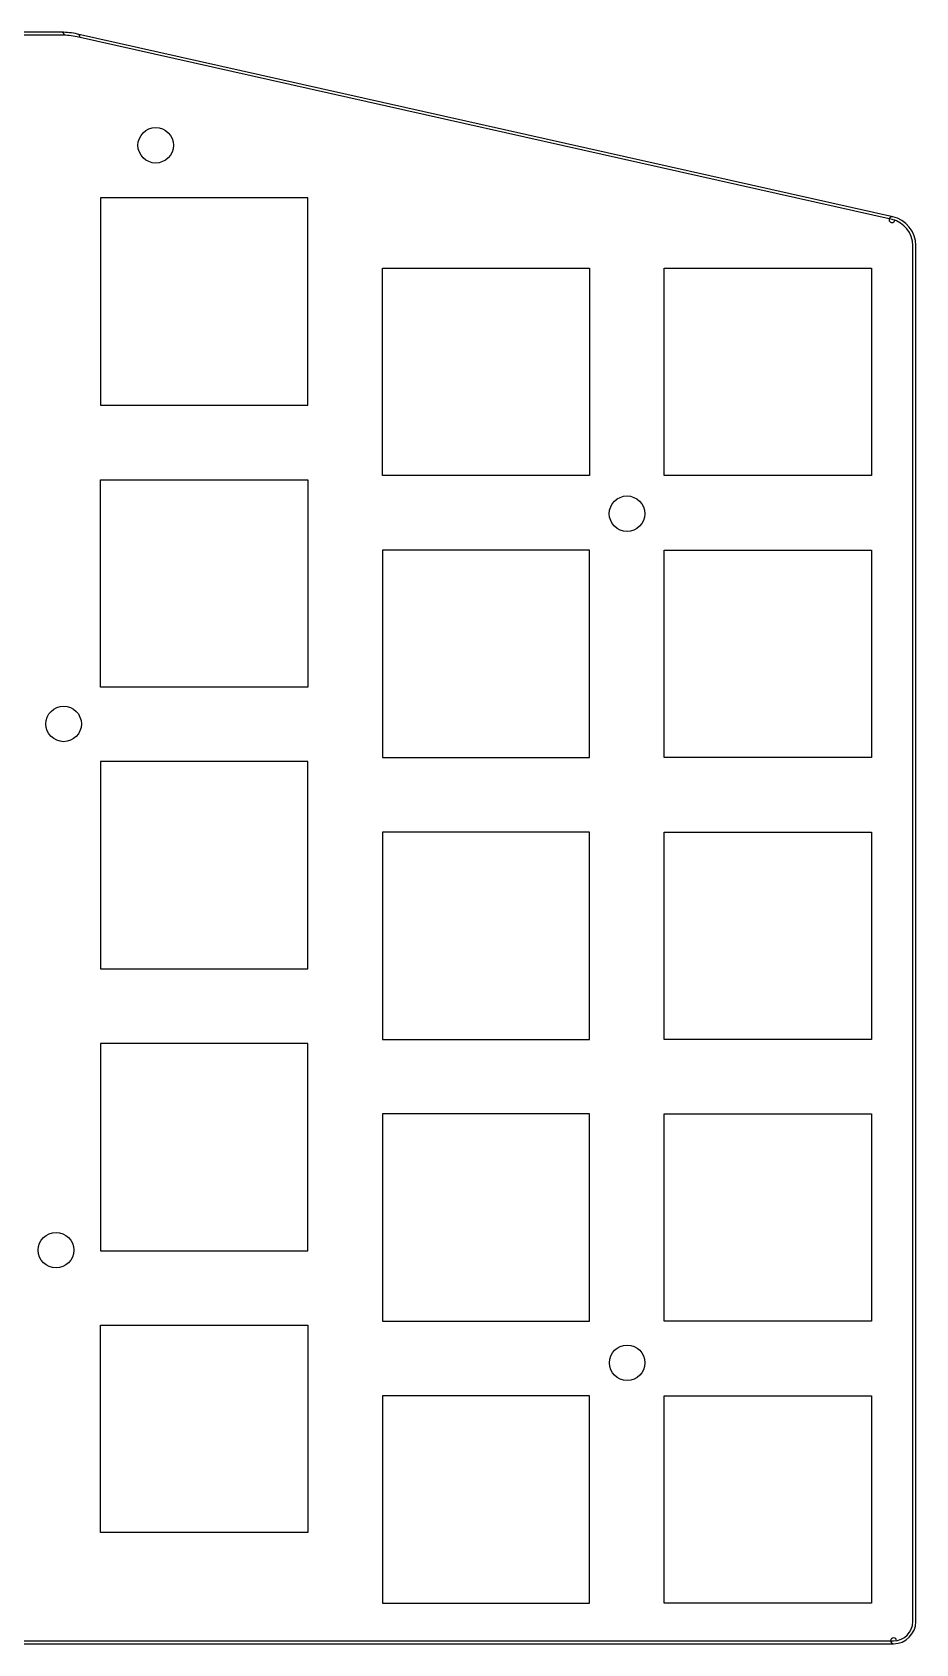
# Model space of a CAD drawing. Header units: millimetres. Extents: x -11 to 141, y 64 to 195.
# Drawn here: x 81.7 to 141.4, y 86.1 to 195 of the extents above; entities that cross this region are included whole.
import ezdxf

# ---------------------------------------------------------------- set-up
doc = ezdxf.new("R2010")
doc.units = ezdxf.units.MM
doc.layers.add('Fillet', color=7, linetype='CONTINUOUS')

msp = doc.modelspace()

# ---------------------------------------------------------------- linework, layer by layer
at = {"layer": 'Fillet'}
for p, q in [((83.6427, 195.04), (46.4104, 195.04)), ((83.6427, 195.04, 1.3), (46.4104, 195.04, 1.3)), ((83.6427, 195.04), (46.4104, 195.04)), ((83.6427, 195.04, 1.3), (46.4104, 195.04, 1.3)), ((83.6427, 195.04), (83.6427, 195.04, 1.3)), ((83.6427, 195.04), (83.6427, 195.04, 1.3)), ((83.6427, 194.84, 1.5), (46.4104, 194.84, 1.5)), ((83.6427, 194.84, 1.5), (46.4104, 194.84, 1.5)), ((139.802, 182.375, 1.5), (84.6922, 194.724, 1.5)), ((139.802, 182.375, 1.5), (84.6922, 194.724, 1.5)), ((139.846, 182.57, 1.3), (84.736, 194.919, 1.3)), ((84.736, 194.919), (84.736, 194.919, 1.3)), ((139.846, 182.57), (84.736, 194.919)), ((139.846, 182.57, 1.3), (84.736, 194.919, 1.3)), ((139.846, 182.57), (84.736, 194.919)), ((84.736, 194.919), (84.736, 194.919, 1.3)), ((91.214, 187.399), (91.214, 187.399, 1.5)), ((91.214, 187.399), (91.214, 187.399, 1.5)), ((86.2916, 183.846), (86.2916, 169.834)), ((100.304, 183.846), (86.2916, 183.846)), ((86.2916, 183.846, 1.5), (86.2916, 169.834, 1.5)), ((100.304, 183.846, 1.5), (86.2916, 183.846, 1.5)), ((100.304, 183.846, 1.5), (86.2916, 183.846, 1.5)), ((86.2916, 183.846), (86.2916, 183.846, 1.5)), ((100.304, 183.846), (86.2916, 183.846)), ((86.2916, 183.846), (86.2916, 183.846, 1.5)), ((86.2916, 183.846, 1.5), (86.2916, 169.834, 1.5)), ((86.2916, 183.846), (86.2916, 169.834)), ((100.304, 169.834), (100.304, 183.846)), ((100.304, 169.834, 1.5), (100.304, 183.846, 1.5)), ((100.304, 169.834, 1.5), (100.304, 183.846, 1.5)), ((100.304, 183.846), (100.304, 183.846, 1.5)), ((100.304, 169.834), (100.304, 183.846)), ((100.304, 183.846), (100.304, 183.846, 1.5)), ((139.846, 182.57), (139.846, 182.57, 1.3)), ((139.846, 182.57), (139.846, 182.57, 1.3)), ((141.209, 87.62, 1.5), (141.209, 180.619, 1.5)), ((141.209, 87.62, 1.5), (141.209, 180.619, 1.5)), ((141.409, 180.619), (141.409, 180.619, 1.3)), ((141.409, 87.62), (141.409, 180.619)), ((141.409, 87.62, 1.3), (141.409, 180.619, 1.3)), ((141.409, 180.619), (141.409, 180.619, 1.3)), ((141.409, 87.62), (141.409, 180.619)), ((141.409, 87.62, 1.3), (141.409, 180.619, 1.3)), ((105.342, 165.071), (105.342, 179.084)), ((105.342, 179.084), (119.354, 179.084)), ((105.342, 165.071, 1.5), (105.342, 179.084, 1.5)), ((105.342, 179.084, 1.5), (119.354, 179.084, 1.5)), ((105.342, 165.071, 1.5), (105.342, 179.084, 1.5)), ((105.342, 179.084), (105.342, 179.084, 1.5)), ((105.342, 165.071), (105.342, 179.084)), ((105.342, 179.084), (105.342, 179.084, 1.5)), ((105.342, 179.084, 1.5), (119.354, 179.084, 1.5)), ((105.342, 179.084), (119.354, 179.084)), ((119.354, 179.084), (119.354, 165.071)), ((119.354, 179.084, 1.5), (119.354, 165.071, 1.5)), ((119.354, 179.084), (119.354, 179.084, 1.5)), ((119.354, 179.084), (119.354, 179.084, 1.5)), ((119.354, 179.084, 1.5), (119.354, 165.071, 1.5)), ((119.354, 179.084), (119.354, 165.071)), ((124.392, 165.071), (124.392, 179.084)), ((124.392, 179.084), (138.404, 179.084)), ((124.392, 165.071, 1.5), (124.392, 179.084, 1.5)), ((124.392, 179.084, 1.5), (138.404, 179.084, 1.5)), ((124.392, 179.084), (124.392, 179.084, 1.5)), ((124.392, 179.084, 1.5), (138.404, 179.084, 1.5)), ((124.392, 179.084), (138.404, 179.084)), ((124.392, 165.071, 1.5), (124.392, 179.084, 1.5)), ((124.392, 179.084), (124.392, 179.084, 1.5)), ((124.392, 165.071), (124.392, 179.084)), ((138.404, 179.084), (138.404, 165.071)), ((138.404, 179.084, 1.5), (138.404, 165.071, 1.5)), ((138.404, 179.084), (138.404, 179.084, 1.5)), ((138.404, 179.084, 1.5), (138.404, 165.071, 1.5)), ((138.404, 179.084), (138.404, 165.071)), ((138.404, 179.084), (138.404, 179.084, 1.5)), ((86.2916, 169.834), (100.304, 169.834)), ((86.2916, 169.834, 1.5), (100.304, 169.834, 1.5)), ((86.2916, 169.834), (86.2916, 169.834, 1.5)), ((86.2916, 169.834, 1.5), (100.304, 169.834, 1.5)), ((86.2916, 169.834), (100.304, 169.834)), ((86.2916, 169.834), (86.2916, 169.834, 1.5)), ((100.304, 169.834), (100.304, 169.834, 1.5)), ((100.304, 169.834), (100.304, 169.834, 1.5)), ((86.2916, 164.796), (100.304, 164.796)), ((86.2916, 150.784), (86.2916, 164.796)), ((86.2916, 164.796, 1.5), (100.304, 164.796, 1.5)), ((86.2916, 150.784, 1.5), (86.2916, 164.796, 1.5)), ((86.2916, 164.796), (86.2916, 164.796, 1.5)), ((86.2916, 164.796, 1.5), (100.304, 164.796, 1.5)), ((86.2916, 164.796), (100.304, 164.796)), ((86.2916, 150.784, 1.5), (86.2916, 164.796, 1.5)), ((86.2916, 164.796), (86.2916, 164.796, 1.5)), ((86.2916, 150.784), (86.2916, 164.796)), ((100.304, 164.796), (100.304, 150.784)), ((100.304, 164.796, 1.5), (100.304, 150.784, 1.5)), ((100.304, 164.796), (100.304, 164.796, 1.5)), ((100.304, 164.796), (100.304, 164.796, 1.5)), ((100.304, 164.796, 1.5), (100.304, 150.784, 1.5)), ((100.304, 164.796), (100.304, 150.784)), ((119.354, 165.071), (105.342, 165.071)), ((119.354, 165.071, 1.5), (105.342, 165.071, 1.5)), ((105.342, 165.071), (105.342, 165.071, 1.5)), ((119.354, 165.071, 1.5), (105.342, 165.071, 1.5)), ((105.342, 165.071), (105.342, 165.071, 1.5)), ((119.354, 165.071), (105.342, 165.071)), ((119.354, 165.071), (119.354, 165.071, 1.5)), ((119.354, 165.071), (119.354, 165.071, 1.5)), ((138.404, 165.071), (124.392, 165.071)), ((138.404, 165.071, 1.5), (124.392, 165.071, 1.5)), ((138.404, 165.071, 1.5), (124.392, 165.071, 1.5)), ((124.392, 165.071), (124.392, 165.071, 1.5)), ((138.404, 165.071), (124.392, 165.071)), ((124.392, 165.071), (124.392, 165.071, 1.5)), ((138.404, 165.071), (138.404, 165.071, 1.5)), ((138.404, 165.071), (138.404, 165.071, 1.5)), ((123.083, 162.498), (123.083, 162.498, 1.5)), ((123.083, 162.498), (123.083, 162.498, 1.5)), ((105.342, 160.034), (105.342, 146.021)), ((119.354, 160.034), (105.342, 160.034)), ((105.342, 160.034, 1.5), (105.342, 146.021, 1.5)), ((119.354, 160.034, 1.5), (105.342, 160.034, 1.5)), ((119.354, 160.034, 1.5), (105.342, 160.034, 1.5)), ((105.342, 160.034), (105.342, 160.034, 1.5)), ((119.354, 160.034), (105.342, 160.034)), ((105.342, 160.034), (105.342, 160.034, 1.5)), ((105.342, 160.034, 1.5), (105.342, 146.021, 1.5)), ((105.342, 160.034), (105.342, 146.021)), ((119.354, 146.021), (119.354, 160.034)), ((119.354, 146.021, 1.5), (119.354, 160.034, 1.5)), ((119.354, 146.021, 1.5), (119.354, 160.034, 1.5)), ((119.354, 160.034), (119.354, 160.034, 1.5)), ((119.354, 146.021), (119.354, 160.034)), ((119.354, 160.034), (119.354, 160.034, 1.5)), ((124.392, 160.034), (138.404, 160.034)), ((124.392, 146.021), (124.392, 160.034)), ((124.392, 160.034, 1.5), (138.404, 160.034, 1.5)), ((124.392, 146.021, 1.5), (124.392, 160.034, 1.5)), ((124.392, 160.034), (124.392, 160.034, 1.5)), ((124.392, 160.034, 1.5), (138.404, 160.034, 1.5)), ((124.392, 160.034), (138.404, 160.034)), ((124.392, 146.021, 1.5), (124.392, 160.034, 1.5)), ((124.392, 160.034), (124.392, 160.034, 1.5)), ((124.392, 146.021), (124.392, 160.034)), ((138.404, 160.034), (138.404, 146.021)), ((138.404, 160.034, 1.5), (138.404, 146.021, 1.5)), ((138.404, 160.034), (138.404, 160.034, 1.5)), ((138.404, 160.034), (138.404, 160.034, 1.5)), ((138.404, 160.034, 1.5), (138.404, 146.021, 1.5)), ((138.404, 160.034), (138.404, 146.021)), ((100.304, 150.784), (86.2916, 150.784)), ((100.304, 150.784, 1.5), (86.2916, 150.784, 1.5)), ((86.2916, 150.784), (86.2916, 150.784, 1.5)), ((100.304, 150.784, 1.5), (86.2916, 150.784, 1.5)), ((86.2916, 150.784), (86.2916, 150.784, 1.5)), ((100.304, 150.784), (86.2916, 150.784)), ((100.304, 150.784), (100.304, 150.784, 1.5)), ((100.304, 150.784), (100.304, 150.784, 1.5)), ((84.9882, 148.29), (84.9882, 148.29, 1.5)), ((84.9882, 148.29), (84.9882, 148.29, 1.5)), ((105.342, 146.021), (119.354, 146.021)), ((105.342, 146.021, 1.5), (119.354, 146.021, 1.5)), ((105.342, 146.021), (105.342, 146.021, 1.5)), ((105.342, 146.021, 1.5), (119.354, 146.021, 1.5)), ((105.342, 146.021), (119.354, 146.021)), ((105.342, 146.021), (105.342, 146.021, 1.5)), ((119.354, 146.021), (119.354, 146.021, 1.5)), ((119.354, 146.021), (119.354, 146.021, 1.5)), ((138.404, 146.021), (124.392, 146.021)), ((138.404, 146.021, 1.5), (124.392, 146.021, 1.5)), ((124.392, 146.021), (124.392, 146.021, 1.5)), ((138.404, 146.021, 1.5), (124.392, 146.021, 1.5)), ((124.392, 146.021), (124.392, 146.021, 1.5)), ((138.404, 146.021), (124.392, 146.021)), ((138.404, 146.021), (138.404, 146.021, 1.5)), ((138.404, 146.021), (138.404, 146.021, 1.5)), ((86.2916, 145.746), (86.2916, 131.734)), ((100.304, 145.746), (86.2916, 145.746)), ((86.2916, 145.746, 1.5), (86.2916, 131.734, 1.5)), ((100.304, 145.746, 1.5), (86.2916, 145.746, 1.5)), ((100.304, 145.746, 1.5), (86.2916, 145.746, 1.5)), ((86.2916, 145.746), (86.2916, 145.746, 1.5)), ((100.304, 145.746), (86.2916, 145.746)), ((86.2916, 145.746), (86.2916, 145.746, 1.5)), ((86.2916, 145.746, 1.5), (86.2916, 131.734, 1.5)), ((86.2916, 145.746), (86.2916, 131.734)), ((100.304, 131.734), (100.304, 145.746)), ((100.304, 131.734, 1.5), (100.304, 145.746, 1.5)), ((100.304, 131.734, 1.5), (100.304, 145.746, 1.5)), ((100.304, 145.746), (100.304, 145.746, 1.5)), ((100.304, 131.734), (100.304, 145.746)), ((100.304, 145.746), (100.304, 145.746, 1.5)), ((119.354, 140.984), (105.342, 140.984)), ((105.342, 140.984), (105.342, 126.971)), ((119.354, 140.984, 1.5), (105.342, 140.984, 1.5)), ((105.342, 140.984, 1.5), (105.342, 126.971, 1.5)), ((119.354, 140.984, 1.5), (105.342, 140.984, 1.5)), ((105.342, 140.984), (105.342, 140.984, 1.5)), ((119.354, 140.984), (105.342, 140.984)), ((105.342, 140.984), (105.342, 140.984, 1.5)), ((105.342, 140.984, 1.5), (105.342, 126.971, 1.5)), ((105.342, 140.984), (105.342, 126.971)), ((119.354, 126.971), (119.354, 140.984)), ((119.354, 126.971, 1.5), (119.354, 140.984, 1.5)), ((119.354, 140.984), (119.354, 140.984, 1.5)), ((119.354, 126.971, 1.5), (119.354, 140.984, 1.5)), ((119.354, 140.984), (119.354, 140.984, 1.5)), ((119.354, 126.971), (119.354, 140.984)), ((124.392, 140.984), (138.404, 140.984)), ((124.392, 126.971), (124.392, 140.984)), ((124.392, 140.984, 1.5), (138.404, 140.984, 1.5)), ((124.392, 126.971, 1.5), (124.392, 140.984, 1.5)), ((124.392, 140.984), (124.392, 140.984, 1.5)), ((124.392, 140.984, 1.5), (138.404, 140.984, 1.5)), ((124.392, 140.984), (138.404, 140.984)), ((124.392, 126.971, 1.5), (124.392, 140.984, 1.5)), ((124.392, 140.984), (124.392, 140.984, 1.5)), ((124.392, 126.971), (124.392, 140.984)), ((138.404, 140.984), (138.404, 126.971)), ((138.404, 140.984, 1.5), (138.404, 126.971, 1.5)), ((138.404, 140.984), (138.404, 140.984, 1.5)), ((138.404, 140.984), (138.404, 140.984, 1.5)), ((138.404, 140.984, 1.5), (138.404, 126.971, 1.5)), ((138.404, 140.984), (138.404, 126.971)), ((86.2916, 131.734), (100.304, 131.734)), ((86.2916, 131.734, 1.5), (100.304, 131.734, 1.5)), ((86.2916, 131.734), (86.2916, 131.734, 1.5)), ((86.2916, 131.734, 1.5), (100.304, 131.734, 1.5)), ((86.2916, 131.734), (100.304, 131.734)), ((86.2916, 131.734), (86.2916, 131.734, 1.5)), ((100.304, 131.734), (100.304, 131.734, 1.5)), ((100.304, 131.734), (100.304, 131.734, 1.5)), ((86.2916, 126.696), (86.2916, 112.684)), ((100.304, 126.696), (86.2916, 126.696)), ((86.2916, 126.696, 1.5), (86.2916, 112.684, 1.5)), ((100.304, 126.696, 1.5), (86.2916, 126.696, 1.5)), ((86.2916, 126.696), (86.2916, 126.696, 1.5)), ((86.2916, 126.696, 1.5), (86.2916, 112.684, 1.5)), ((86.2916, 126.696), (86.2916, 112.684)), ((100.304, 126.696, 1.5), (86.2916, 126.696, 1.5)), ((86.2916, 126.696), (86.2916, 126.696, 1.5)), ((100.304, 126.696), (86.2916, 126.696)), ((100.304, 112.684), (100.304, 126.696)), ((100.304, 112.684, 1.5), (100.304, 126.696, 1.5)), ((100.304, 112.684, 1.5), (100.304, 126.696, 1.5)), ((100.304, 126.696), (100.304, 126.696, 1.5)), ((100.304, 112.684), (100.304, 126.696)), ((100.304, 126.696), (100.304, 126.696, 1.5)), ((105.342, 126.971), (119.354, 126.971)), ((105.342, 126.971, 1.5), (119.354, 126.971, 1.5)), ((105.342, 126.971), (105.342, 126.971, 1.5)), ((105.342, 126.971), (105.342, 126.971, 1.5)), ((105.342, 126.971, 1.5), (119.354, 126.971, 1.5)), ((105.342, 126.971), (119.354, 126.971)), ((119.354, 126.971), (119.354, 126.971, 1.5)), ((119.354, 126.971), (119.354, 126.971, 1.5)), ((138.404, 126.971), (124.392, 126.971)), ((138.404, 126.971, 1.5), (124.392, 126.971, 1.5)), ((124.392, 126.971), (124.392, 126.971, 1.5)), ((138.404, 126.971, 1.5), (124.392, 126.971, 1.5)), ((124.392, 126.971), (124.392, 126.971, 1.5)), ((138.404, 126.971), (124.392, 126.971)), ((138.404, 126.971), (138.404, 126.971, 1.5)), ((138.404, 126.971), (138.404, 126.971, 1.5)), ((105.342, 121.934), (105.342, 107.921)), ((119.354, 121.934), (105.342, 121.934)), ((105.342, 121.934, 1.5), (105.342, 107.921, 1.5)), ((119.354, 121.934, 1.5), (105.342, 121.934, 1.5)), ((105.342, 121.934), (105.342, 121.934, 1.5)), ((105.342, 121.934, 1.5), (105.342, 107.921, 1.5)), ((105.342, 121.934), (105.342, 107.921)), ((119.354, 121.934, 1.5), (105.342, 121.934, 1.5)), ((105.342, 121.934), (105.342, 121.934, 1.5)), ((119.354, 121.934), (105.342, 121.934)), ((119.354, 107.921), (119.354, 121.934)), ((119.354, 107.921, 1.5), (119.354, 121.934, 1.5)), ((119.354, 121.934), (119.354, 121.934, 1.5)), ((119.354, 107.921, 1.5), (119.354, 121.934, 1.5)), ((119.354, 121.934), (119.354, 121.934, 1.5)), ((119.354, 107.921), (119.354, 121.934)), ((124.392, 121.934), (138.404, 121.934)), ((124.392, 107.921), (124.392, 121.934)), ((124.392, 121.934, 1.5), (138.404, 121.934, 1.5)), ((124.392, 107.921, 1.5), (124.392, 121.934, 1.5)), ((124.392, 121.934), (124.392, 121.934, 1.5)), ((124.392, 121.934, 1.5), (138.404, 121.934, 1.5)), ((124.392, 121.934), (138.404, 121.934)), ((124.392, 107.921, 1.5), (124.392, 121.934, 1.5)), ((124.392, 121.934), (124.392, 121.934, 1.5)), ((124.392, 107.921), (124.392, 121.934)), ((138.404, 121.934), (138.404, 107.921)), ((138.404, 121.934, 1.5), (138.404, 107.921, 1.5)), ((138.404, 121.934), (138.404, 121.934, 1.5)), ((138.404, 121.934), (138.404, 121.934, 1.5)), ((138.404, 121.934, 1.5), (138.404, 107.921, 1.5)), ((138.404, 121.934), (138.404, 107.921)), ((84.4719, 112.721), (84.4719, 112.721, 1.5)), ((84.4719, 112.721), (84.4719, 112.721, 1.5)), ((86.2916, 112.684), (100.304, 112.684)), ((86.2916, 112.684, 1.5), (100.304, 112.684, 1.5)), ((86.2916, 112.684), (86.2916, 112.684, 1.5)), ((86.2916, 112.684, 1.5), (100.304, 112.684, 1.5)), ((86.2916, 112.684), (100.304, 112.684)), ((86.2916, 112.684), (86.2916, 112.684, 1.5)), ((100.304, 112.684), (100.304, 112.684, 1.5)), ((100.304, 112.684), (100.304, 112.684, 1.5)), ((105.342, 107.921), (119.354, 107.921)), ((105.342, 107.921, 1.5), (119.354, 107.921, 1.5)), ((105.342, 107.921), (105.342, 107.921, 1.5)), ((105.342, 107.921), (105.342, 107.921, 1.5)), ((105.342, 107.921, 1.5), (119.354, 107.921, 1.5)), ((105.342, 107.921), (119.354, 107.921)), ((119.354, 107.921), (119.354, 107.921, 1.5)), ((119.354, 107.921), (119.354, 107.921, 1.5)), ((138.404, 107.921), (124.392, 107.921)), ((138.404, 107.921, 1.5), (124.392, 107.921, 1.5)), ((124.392, 107.921), (124.392, 107.921, 1.5)), ((138.404, 107.921, 1.5), (124.392, 107.921, 1.5)), ((124.392, 107.921), (124.392, 107.921, 1.5)), ((138.404, 107.921), (124.392, 107.921)), ((138.404, 107.921), (138.404, 107.921, 1.5)), ((138.404, 107.921), (138.404, 107.921, 1.5)), ((86.2916, 107.646), (100.304, 107.646)), ((86.2916, 93.6337), (86.2916, 107.646)), ((86.2916, 107.646, 1.5), (100.304, 107.646, 1.5)), ((86.2916, 93.6337, 1.5), (86.2916, 107.646, 1.5)), ((86.2916, 107.646), (86.2916, 107.646, 1.5)), ((86.2916, 107.646, 1.5), (100.304, 107.646, 1.5)), ((86.2916, 107.646), (100.304, 107.646)), ((86.2916, 93.6337, 1.5), (86.2916, 107.646, 1.5)), ((86.2916, 107.646), (86.2916, 107.646, 1.5)), ((86.2916, 93.6337), (86.2916, 107.646)), ((100.304, 107.646), (100.304, 93.6337)), ((100.304, 107.646, 1.5), (100.304, 93.6337, 1.5)), ((100.304, 107.646), (100.304, 107.646, 1.5)), ((100.304, 107.646), (100.304, 107.646, 1.5)), ((100.304, 107.646, 1.5), (100.304, 93.6337, 1.5)), ((100.304, 107.646), (100.304, 93.6337)), ((123.093, 105.113), (123.093, 105.113, 1.5)), ((123.093, 105.113), (123.093, 105.113, 1.5)), ((105.342, 102.883), (105.342, 88.8713)), ((119.354, 102.883), (105.342, 102.883)), ((105.342, 102.883, 1.5), (105.342, 88.8713, 1.5)), ((119.354, 102.883, 1.5), (105.342, 102.883, 1.5)), ((119.354, 102.883, 1.5), (105.342, 102.883, 1.5)), ((105.342, 102.883), (105.342, 102.883, 1.5)), ((119.354, 102.883), (105.342, 102.883)), ((105.342, 102.883), (105.342, 102.883, 1.5)), ((105.342, 102.883, 1.5), (105.342, 88.8713, 1.5)), ((105.342, 102.883), (105.342, 88.8713)), ((119.354, 88.8713), (119.354, 102.883)), ((119.354, 88.8713, 1.5), (119.354, 102.883, 1.5)), ((119.354, 88.8713, 1.5), (119.354, 102.883, 1.5)), ((119.354, 102.883), (119.354, 102.883, 1.5)), ((119.354, 88.8713), (119.354, 102.883)), ((119.354, 102.883), (119.354, 102.883, 1.5)), ((124.392, 88.8713), (124.392, 102.883)), ((124.392, 102.883), (138.404, 102.883)), ((124.392, 88.8713, 1.5), (124.392, 102.883, 1.5)), ((124.392, 102.883, 1.5), (138.404, 102.883, 1.5)), ((124.392, 88.8713, 1.5), (124.392, 102.883, 1.5)), ((124.392, 102.883), (124.392, 102.883, 1.5)), ((124.392, 88.8713), (124.392, 102.883)), ((124.392, 102.883), (124.392, 102.883, 1.5)), ((124.392, 102.883, 1.5), (138.404, 102.883, 1.5)), ((124.392, 102.883), (138.404, 102.883)), ((138.404, 102.883), (138.404, 88.8713)), ((138.404, 102.883, 1.5), (138.404, 88.8713, 1.5)), ((138.404, 102.883), (138.404, 102.883, 1.5)), ((138.404, 102.883, 1.5), (138.404, 88.8713, 1.5)), ((138.404, 102.883), (138.404, 88.8713)), ((138.404, 102.883), (138.404, 102.883, 1.5)), ((100.304, 93.6337), (86.2916, 93.6337)), ((100.304, 93.6337, 1.5), (86.2916, 93.6337, 1.5)), ((86.2916, 93.6337), (86.2916, 93.6337, 1.5)), ((100.304, 93.6337, 1.5), (86.2916, 93.6337, 1.5)), ((86.2916, 93.6337), (86.2916, 93.6337, 1.5)), ((100.304, 93.6337), (86.2916, 93.6337)), ((100.304, 93.6337), (100.304, 93.6337, 1.5)), ((100.304, 93.6337), (100.304, 93.6337, 1.5)), ((105.342, 88.8713), (119.354, 88.8713)), ((105.342, 88.8713, 1.5), (119.354, 88.8713, 1.5)), ((105.342, 88.8713), (105.342, 88.8713, 1.5)), ((105.342, 88.8713, 1.5), (119.354, 88.8713, 1.5)), ((105.342, 88.8713), (119.354, 88.8713)), ((105.342, 88.8713), (105.342, 88.8713, 1.5)), ((119.354, 88.8713), (119.354, 88.8713, 1.5)), ((119.354, 88.8713), (119.354, 88.8713, 1.5)), ((138.404, 88.8713), (124.392, 88.8713)), ((138.404, 88.8713, 1.5), (124.392, 88.8713, 1.5)), ((138.404, 88.8713, 1.5), (124.392, 88.8713, 1.5)), ((124.392, 88.8713), (124.392, 88.8713, 1.5)), ((138.404, 88.8713), (124.392, 88.8713)), ((124.392, 88.8713), (124.392, 88.8713, 1.5)), ((138.404, 88.8713), (138.404, 88.8713, 1.5)), ((138.404, 88.8713), (138.404, 88.8713, 1.5)), ((141.409, 87.62), (141.409, 87.62, 1.3)), ((141.409, 87.62), (141.409, 87.62, 1.3)), ((47.2485, 86.32, 1.5), (139.909, 86.32, 1.5)), ((47.2485, 86.32, 1.5), (139.909, 86.32, 1.5)), ((47.2485, 86.12), (139.909, 86.12)), ((47.2485, 86.12, 1.3), (139.909, 86.12, 1.3)), ((47.2485, 86.12), (139.909, 86.12)), ((47.2485, 86.12, 1.3), (139.909, 86.12, 1.3)), ((139.909, 86.12), (139.909, 86.12, 1.3)), ((139.909, 86.12), (139.909, 86.12, 1.3))]:
    msp.add_line(p, q, dxfattribs=at)
for centre in [(90.014, 187.399), (90.014, 187.399), (90.014, 187.399), (90.014, 187.399), (121.883, 162.498), (121.883, 162.498), (121.883, 162.498), (121.883, 162.498), (83.7882, 148.29), (83.7882, 148.29), (83.7882, 148.29), (83.7882, 148.29), (83.2719, 112.721), (83.2719, 112.721), (83.2719, 112.721), (83.2719, 112.721), (121.893, 105.113), (121.893, 105.113), (121.893, 105.113), (121.893, 105.113)]:
    msp.add_circle(centre, 1.2, dxfattribs=at)
for centre, radius, start, end in [((83.6427, 190.04), 5, 77.37, 90), ((83.6427, 190.04, 1.3), 5, 77.37, 90), ((83.6427, 190.04), 5, 77.37, 90), ((83.6427, 190.04, 1.3), 5, 77.37, 90), ((83.6427, 194.84, 1.3), 0.2, 0, 90), ((83.6427, 194.84, 1.3), 0.2, 0, 90), ((83.6427, 190.04, 1.5), 4.8, 77.37, 90), ((83.6427, 190.04, 1.5), 4.8, 77.37, 90), ((84.6922, 194.724, 1.3), 0.2, 0, 77.37), ((84.6922, 194.724, 1.3), 0.2, 0, 77.37), ((139.802, 182.375, 1.3), 0.2, 77.37, 0), ((139.802, 182.375, 1.3), 0.2, 77.37, 0), ((139.409, 180.619, 1.5), 1.8, 0, 77.37), ((139.409, 180.619, 1.5), 1.8, 0, 77.37), ((139.409, 180.619, 1.3), 2, 0, 77.37), ((139.409, 180.619), 2, 0, 77.37), ((139.409, 180.619), 2, 0, 77.37), ((139.409, 180.619, 1.3), 2, 0, 77.37), ((141.209, 180.619, 1.3), 0.2, 0, 0), ((141.209, 180.619, 1.3), 0.2, 0, 0), ((139.909, 87.62), 1.5, -90, 0), ((139.909, 87.62, 1.5), 1.3, -90, 0), ((139.909, 87.62, 1.3), 1.5, -90, 0), ((139.909, 87.62), 1.5, -90, 0), ((139.909, 87.62, 1.3), 1.5, -90, 0), ((139.909, 87.62, 1.5), 1.3, -90, 0), ((141.209, 87.62, 1.3), 0.2, 0, 0), ((141.209, 87.62, 1.3), 0.2, 0, 0), ((139.909, 86.32, 1.3), 0.2, 0, -90), ((139.909, 86.32, 1.3), 0.2, 0, -90)]:
    msp.add_arc(centre, radius, start, end, dxfattribs=at)

doc.saveas('drawing.dxf')
